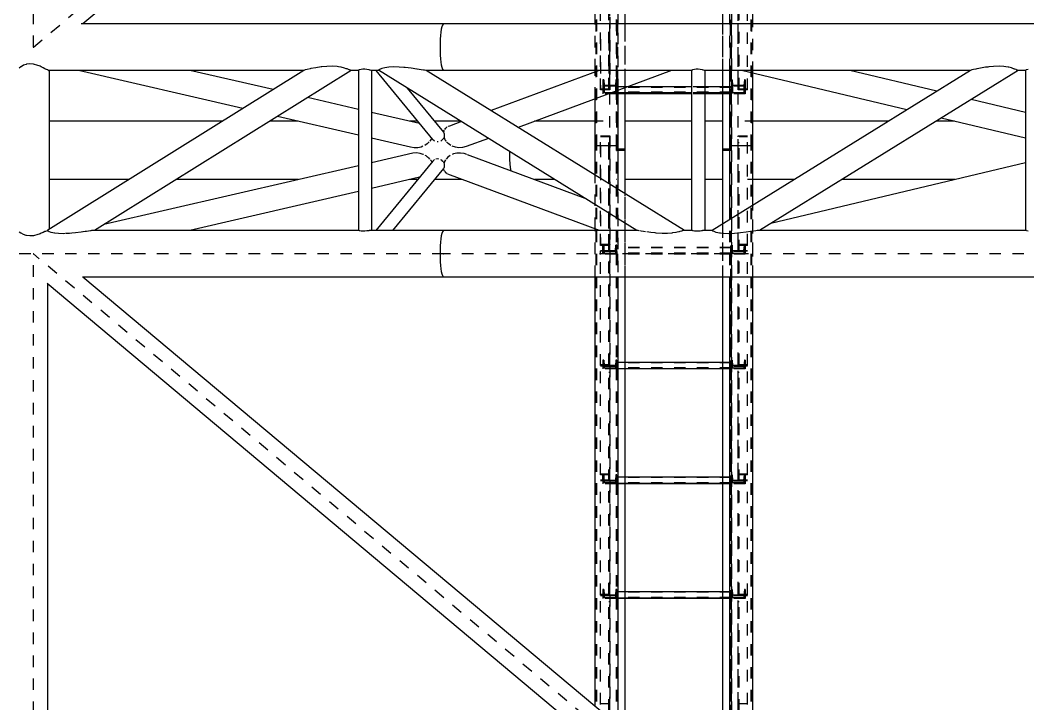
# Model space of a CAD drawing. Header units: millimetres. Extents: x 149919 to 150445, y 136651 to 136866.
# Drawn here: x 150242.66 to 150251.45, y 136770.15 to 136776.11 of the extents above; entities that cross this region are included whole.
import ezdxf

# ---------------------------------------------------------------- set-up
doc = ezdxf.new("R2010")
doc.units = ezdxf.units.MM
doc.header["$LTSCALE"] = 0.25
for name, pattern in [('CENTER', [50.8, 31.75, -6.35, 6.35, -6.35]), ('XKITLINE00', [0]), ('XKITLINE02', [4, 2, -2]), ('XKITLINE03', [6, 3, -1, 1, -1])]:
    doc.linetypes.add(name, pattern=pattern)

# ---------------------------------------------------------------- blocks, each defined once
blk = doc.blocks.new('çatıı')
at = {"color": 1, "linetype": 'XKITLINE03'}
for p, q in [((10599, 12460.22), (10599, 14136.58)), ((10711, 12460.22), (10710.99, 14136.58)), ((10605, 12460.27), (10605, 14100.27)), ((10705, 14100.27), (10705, 12460.27)), ((10599.01, 12616.42), (10599.01, 12513.08)), ((10710.99, 12513.08), (10710.99, 12616.42)), ((10605.02, 12516.23), (10605.02, 12509.62)), ((10705, 12509.62), (10705, 12516.23)), ((10705, 12510.33), (10605.02, 12510.33)), ((10599, 10814.34), (10599, 12467.81)), ((10599.01, 12472.83), (10599.01, 12378.2)), ((10710.99, 12378.2), (10710.99, 12472.83)), ((10711, 10814.34), (10710.99, 12467.81)), ((10605, 10820.27), (10605, 12460.27)), ((10705, 12460.27), (10705, 10820.27)), ((10599.01, 12372.39), (10599.01, 12272.87)), ((10605.02, 12372.13), (10605.02, 12369.86)), ((10705, 12369.86), (10705, 12372.13)), ((10710.99, 12272.87), (10710.99, 12372.39)), ((10705, 12370.1), (10605.02, 12370.1)), ((10599.01, 12272.87), (10599.01, 12178.24)), ((10605.02, 12272.15), (10605.02, 12269.88)), ((10705, 12270.12), (10605.02, 12270.12)), ((10705, 12269.88), (10705, 12272.15)), ((10710.99, 12178.24), (10710.99, 12272.87)), ((10599.01, 12172.43), (10599.01, 12072.91)), ((10605.02, 12172.17), (10605.02, 12169.9)), ((10705, 12170.14), (10605.02, 12170.14)), ((10705, 12169.9), (10705, 12172.17)), ((10710.99, 12072.91), (10710.99, 12172.43)), ((10599.01, 12072.91), (10599.01, 11978.28)), ((10605.02, 12072.19), (10605.02, 12069.92)), ((10705, 12069.92), (10705, 12072.19)), ((10710.99, 11978.28), (10710.99, 12072.91)), ((10705, 12070.16), (10605.02, 12070.16))]:
    blk.add_line(p, q, dxfattribs=at)
at = {"color": 116, "linetype": 'XKITLINE02', "true_color": 0x136734}
for p, q in [((10587.15, 12464.01), (10587.15, 14108.01)), ((10587.68, 12464.27), (10587.68, 14108.55)), ((10604.92, 12464.27), (10604.92, 14108.55)), ((10605.45, 12464.01), (10605.45, 14108.01)), ((10704.55, 12464.01), (10704.54, 14108.01)), ((10705.08, 12464.27), (10705.07, 14108.55)), ((10722.31, 12464.27), (10722.31, 14108.55)), ((10722.85, 12464.01), (10722.84, 14108.01)), ((10605, 12460.27), (10605, 14101.46)), ((10605.85, 12460.36), (10605.85, 14101.37)), ((10612.5, 12461.41), (10612.5, 14101.41)), ((10704.15, 12460.36), (10704.15, 14101.37)), ((10705, 12460.27), (10705, 14101.46)), ((10606.3, 12512.75), (10606.3, 14066.32)), ((10723.69, 12527.64), (10723.69, 14052.58)), ((10697.5, 12461.41), (10697.5, 14036.38)), ((10591.01, 12513.08), (10591.01, 12616.97)), ((10598.21, 12513.62), (10598.21, 12621.89)), ((10599.01, 12557.22), (10599.01, 12621.89)), ((10710.99, 12513.08), (10710.99, 12621.89)), ((10711.79, 12513.62), (10711.79, 12621.89)), ((10718.99, 12513.08), (10718.99, 12616.97)), ((10586.3, 12529.97), (10586.3, 12570.57)), ((10606.3, 12512.75), (10606.3, 12570.57)), ((10612.5, 12515.05), (10612.5, 12570.57)), ((10697.5, 12529.97), (10697.5, 12570.57)), ((10703.69, 12529.97), (10703.69, 12570.57)), ((10723.69, 12527.64), (10723.69, 12570.57)), ((10591.01, 12557.22), (10591.01, 12513.62)), ((10598.21, 12557.22), (10598.21, 12518.55)), ((10599.01, 12513.08), (10599.01, 12557.22)), ((10586.3, 12505.34), (10586.3, 12528.66)), ((10593.7, 12521.73), (10593.02, 12521.73)), ((10593.02, 12521.73), (10593.02, 12516.23)), ((10593.02, 12521.73), (10593.02, 12515.11)), ((10593.7, 12521.73), (10594.08, 12516.93)), ((10593.7, 12521.73), (10593.7, 12515.11)), ((10604.34, 12521.73), (10603.95, 12516.93)), ((10605.02, 12521.73), (10604.34, 12521.73)), ((10604.34, 12521.73), (10604.34, 12515.11)), ((10605.02, 12521.73), (10605.02, 12516.23)), ((10605.02, 12521.73), (10605.02, 12515.11)), ((10705, 12521.73), (10705, 12515.11)), ((10705, 12521.73), (10705, 12516.23)), ((10705.68, 12521.73), (10705, 12521.73)), ((10705.68, 12521.73), (10705.68, 12515.11)), ((10705.68, 12521.73), (10706.06, 12516.93)), ((10716.32, 12521.73), (10715.93, 12516.93)), ((10716.32, 12521.73), (10716.32, 12515.11)), ((10717, 12521.73), (10716.32, 12521.73)), ((10717, 12521.73), (10717, 12515.11)), ((10717, 12521.73), (10717, 12516.23)), ((10598.21, 12513.62), (10591.01, 12513.62)), ((10599.01, 12513.08), (10591.01, 12513.08)), ((10605.02, 12516.23), (10593.02, 12516.23)), ((10593.02, 12516.23), (10593.02, 12509.62)), ((10593.7, 12515.11), (10593.02, 12515.11)), ((10593.02, 12515.11), (10593.02, 12509.62)), ((10593.7, 12515.11), (10594.08, 12510.32)), ((10603.95, 12516.93), (10594.08, 12516.93)), ((10594.08, 12516.93), (10594.08, 12510.32)), ((10599.01, 12518.55), (10598.21, 12518.55)), ((10603.95, 12516.93), (10603.95, 12510.32)), ((10604.34, 12515.11), (10603.95, 12510.32)), ((10605.02, 12515.11), (10604.34, 12515.11)), ((10605.02, 12509.62), (10605.02, 12516.23)), ((10605.02, 12509.62), (10605.02, 12515.82)), ((10614.58, 12515.82), (10605.02, 12515.82)), ((10705, 12515.78), (10605.02, 12515.78)), ((10705, 12515.15), (10605.02, 12515.15)), ((10605.02, 12515.11), (10605.02, 12509.62)), ((10705, 12515.11), (10605.02, 12515.11)), ((10681.74, 12515.82), (10670.34, 12515.82)), ((10705, 12515.82), (10697.5, 12515.82)), ((10705, 12516.23), (10705, 12509.62)), ((10717, 12516.23), (10705, 12516.23)), ((10705, 12509.62), (10705, 12515.82)), ((10705, 12515.11), (10705, 12509.62)), ((10705.68, 12515.11), (10705, 12515.11)), ((10705.68, 12515.11), (10706.06, 12510.32)), ((10706.06, 12516.93), (10706.06, 12510.32)), ((10715.93, 12516.93), (10706.06, 12516.93)), ((10711.79, 12518.55), (10710.99, 12518.55)), ((10718.99, 12513.08), (10710.99, 12513.08)), ((10718.99, 12513.62), (10711.79, 12513.62)), ((10715.93, 12516.93), (10715.93, 12510.32)), ((10716.32, 12515.11), (10715.93, 12510.32)), ((10717, 12515.11), (10716.32, 12515.11)), ((10717, 12516.23), (10717, 12509.62)), ((10717, 12515.11), (10717, 12509.62)), ((10605.02, 12509.62), (10593.02, 12509.62)), ((10603.95, 12510.32), (10594.08, 12510.32)), ((10705, 12510.97), (10605.02, 12510.97)), ((10705, 12510.39), (10605.02, 12510.39)), ((10612.5, 12510.33), (10605.02, 12510.33)), ((10612.5, 12509.62), (10605.02, 12509.62)), ((10681.74, 12510.33), (10670.34, 12510.33)), ((10681.74, 12509.62), (10670.34, 12509.62)), ((10705, 12510.33), (10697.5, 12510.33)), ((10705, 12509.62), (10697.5, 12509.62)), ((10717, 12509.62), (10705, 12509.62)), ((10715.93, 12510.32), (10706.06, 12510.32)), ((10591.01, 12377.6), (10591.01, 12472.83)), ((10599.01, 12472.83), (10591.01, 12472.83)), ((10598.21, 12472.24), (10591.01, 12472.24)), ((10598.21, 12377.22), (10598.21, 12472.24)), ((10599.01, 12464.3), (10599.01, 12472.83)), ((10710.99, 12372.26), (10710.99, 12472.83)), ((10718.99, 12472.83), (10710.99, 12472.83)), ((10711.79, 12372.26), (10711.79, 12472.24)), ((10718.99, 12472.24), (10711.79, 12472.24)), ((10718.99, 12377.6), (10718.99, 12472.83)), ((10586.3, 12464.01), (10586.3, 12464.3)), ((10587.15, 12464.01), (10586.3, 12464.01)), ((10587.15, 12464.01), (10586.3, 12464.01)), ((10587.68, 12464.27), (10587.15, 12464.01)), ((10587.68, 12464.27), (10587.15, 12464.01)), ((10587.15, 10820.27), (10587.15, 12464.01)), ((10587.68, 10820.27), (10587.68, 12464.27)), ((10604.92, 12464.27), (10587.68, 12464.27)), ((10604.92, 12464.27), (10587.68, 12464.27)), ((10591.01, 12464.3), (10591.01, 12377.6)), ((10599.01, 12466.9), (10598.21, 12466.9)), ((10598.21, 12372.26), (10598.21, 12464.3)), ((10599.01, 12372.26), (10599.01, 12464.3)), ((10604.92, 10820.27), (10604.92, 12464.27)), ((10605.45, 12464.01), (10604.92, 12464.27)), ((10605.45, 12464.01), (10604.92, 12464.27)), ((10606.3, 12461.46), (10605, 12461.46)), ((10605, 12461.46), (10605, 12460.27)), ((10605, 10820.27), (10605, 12460.68)), ((10606.3, 12460.68), (10605, 12460.68)), ((10612.5, 12460.27), (10605, 12460.27)), ((10612.5, 12460.27), (10605, 12460.27)), ((10605.45, 10820.27), (10605.45, 12464.01)), ((10606.3, 12464.01), (10605.45, 12464.01)), ((10606.3, 12464.01), (10605.45, 12464.01)), ((10606.3, 12461.38), (10605.85, 12461.37)), ((10605.85, 12461.37), (10605.85, 12460.36)), ((10612.5, 12460.66), (10605.85, 12460.65)), ((10605.85, 10820.3), (10605.85, 12460.65)), ((10612.5, 12460.32), (10605.85, 12460.36)), ((10612.5, 12460.29), (10605.85, 12460.3)), ((10606.3, 12464.01), (10606.3, 12464.3)), ((10612.5, 12461.41), (10612.5, 12461.46)), ((10612.5, 12460.27), (10612.5, 12460.68)), ((10612.5, 10820.66), (10612.5, 12460.66)), ((10612.5, 12460.32), (10612.5, 12460.27)), ((10697.5, 12461.41), (10697.5, 12461.46)), ((10697.5, 12460.68), (10697.5, 12460.66)), ((10697.5, 12460.27), (10697.5, 12460.68)), ((10704.15, 12460.65), (10697.5, 12460.66)), ((10697.5, 10884.14), (10697.5, 12460.66)), ((10704.15, 12460.36), (10697.5, 12460.32)), ((10704.15, 12460.3), (10697.5, 12460.29)), ((10697.5, 12460.29), (10697.5, 12460.27)), ((10705, 12460.27), (10697.5, 12460.27)), ((10705, 12460.27), (10697.5, 12460.27)), ((10704.54, 12464.01), (10703.69, 12464.01)), ((10705, 12461.46), (10703.69, 12461.46)), ((10704.15, 12461.37), (10703.69, 12461.38)), ((10705, 12460.68), (10703.69, 12460.68)), ((10703.7, 12464.01), (10703.7, 12464.3)), ((10704.55, 12464.01), (10703.7, 12464.01)), ((10704.15, 10820.3), (10704.15, 12460.65)), ((10705.07, 12464.27), (10704.54, 12464.01)), ((10704.55, 10820.27), (10704.54, 12464.01)), ((10705.08, 12464.27), (10704.55, 12464.01)), ((10705, 10820.27), (10705, 12460.68)), ((10705.08, 10820.27), (10705.07, 12464.27)), ((10722.31, 12464.27), (10705.07, 12464.27)), ((10722.31, 12464.27), (10705.08, 12464.27)), ((10711.79, 12466.9), (10710.99, 12466.9)), ((10722.31, 10820.27), (10722.31, 12464.27)), ((10722.84, 12464.01), (10722.31, 12464.27)), ((10722.85, 12464.01), (10722.31, 12464.27)), ((10722.85, 10820.27), (10722.84, 12464.01)), ((10723.69, 12464.01), (10722.84, 12464.01)), ((10723.7, 12464.01), (10722.85, 12464.01)), ((10723.69, 10867.93), (10723.69, 12464.01)), ((10723.7, 12464.01), (10723.7, 12464.3)), ((10586.3, 12391.89), (10586.3, 12438.7)), ((10606.3, 10854.23), (10606.3, 12426.32)), ((10612.5, 12349.97), (10612.5, 12422.48)), ((10723.69, 12349.97), (10723.69, 12412.58)), ((10703.69, 10880.3), (10703.69, 12400.21)), ((10586.3, 12349.97), (10586.3, 12390.57)), ((10697.5, 12349.97), (10697.5, 12396.38)), ((10599.01, 12378.2), (10591.01, 12378.2)), ((10598.21, 12377.6), (10591.01, 12377.6)), ((10598.21, 12372.95), (10591.01, 12372.95)), ((10591.01, 12369.5), (10591.01, 12372.95)), ((10599.01, 12372.39), (10591.01, 12372.39)), ((10593.7, 12377.63), (10593.02, 12377.63)), ((10593.02, 12372.13), (10593.02, 12377.63)), ((10593.02, 12377.63), (10593.02, 12375.36)), ((10593.7, 12375.36), (10593.02, 12375.36)), ((10593.02, 12369.86), (10593.02, 12375.36)), ((10605.02, 12372.13), (10593.02, 12372.13)), ((10593.02, 12372.13), (10593.02, 12369.86)), ((10594.08, 12372.83), (10593.7, 12377.63)), ((10593.7, 12377.63), (10593.7, 12375.36)), ((10593.7, 12375.36), (10594.08, 12370.56)), ((10603.95, 12372.83), (10594.08, 12372.83)), ((10594.08, 12372.83), (10594.08, 12370.56)), ((10599.01, 12378.08), (10598.21, 12378.08)), ((10598.21, 12273.44), (10598.21, 12378.08)), ((10599.01, 12372.26), (10598.21, 12372.26)), ((10599.01, 12272.87), (10599.01, 12378.08)), ((10603.95, 12372.83), (10604.34, 12377.63)), ((10604.34, 12375.36), (10603.95, 12370.56)), ((10603.95, 12372.83), (10603.95, 12370.56)), ((10605.02, 12377.63), (10604.34, 12377.63)), ((10604.34, 12377.63), (10604.34, 12375.36)), ((10605.02, 12375.36), (10604.34, 12375.36)), ((10605.02, 12372.13), (10605.02, 12377.63)), ((10605.02, 12377.63), (10605.02, 12375.36)), ((10605.02, 12369.86), (10605.02, 12375.6)), ((10705, 12375.6), (10605.02, 12375.6)), ((10705, 12375.59), (10605.02, 12375.59)), ((10705, 12375.37), (10605.02, 12375.37)), ((10605.02, 12369.86), (10605.02, 12375.36)), ((10705, 12375.36), (10605.02, 12375.36)), ((10605.02, 12372.13), (10605.02, 12369.86)), ((10704.15, 12377.22), (10704.15, 10820.3)), ((10705, 12375.36), (10705, 12377.63)), ((10705.68, 12377.63), (10705, 12377.63)), ((10705, 12377.22), (10705, 10820.27)), ((10705, 12377.22), (10705, 12372.13)), ((10705, 12369.86), (10705, 12375.6)), ((10705, 12369.86), (10705, 12375.36)), ((10705.68, 12375.36), (10705, 12375.36)), ((10705, 12372.13), (10705, 12369.86)), ((10717, 12372.13), (10705, 12372.13)), ((10705.68, 12377.63), (10705.68, 12375.36)), ((10706.06, 12372.83), (10705.68, 12377.63)), ((10705.68, 12375.36), (10706.06, 12370.56)), ((10706.06, 12372.83), (10706.06, 12370.56)), ((10715.93, 12372.83), (10706.06, 12372.83)), ((10718.99, 12378.2), (10710.99, 12378.2)), ((10710.99, 12272.87), (10710.99, 12378.08)), ((10711.79, 12378.08), (10710.99, 12378.08)), ((10718.99, 12372.39), (10710.99, 12372.39)), ((10711.79, 12372.26), (10710.99, 12372.26)), ((10711.79, 12273.44), (10711.79, 12378.08)), ((10718.99, 12377.6), (10711.79, 12377.6)), ((10718.99, 12372.95), (10711.79, 12372.95)), ((10715.93, 12372.83), (10716.32, 12377.63)), ((10716.32, 12375.36), (10715.93, 12370.56)), ((10715.93, 12372.83), (10715.93, 12370.56)), ((10716.32, 12377.63), (10716.32, 12375.36)), ((10717, 12377.63), (10716.32, 12377.63)), ((10717, 12375.36), (10716.32, 12375.36)), ((10717, 12375.36), (10717, 12377.63)), ((10717, 12377.22), (10717, 12372.13)), ((10717, 12369.86), (10717, 12375.36)), ((10717, 12372.13), (10717, 12369.86)), ((10718.99, 12272.87), (10718.99, 12372.95)), ((10591.01, 12272.87), (10591.01, 12369.59)), ((10605.02, 12369.86), (10593.02, 12369.86)), ((10603.95, 12370.56), (10594.08, 12370.56)), ((10599.01, 12272.87), (10599.01, 12369.6)), ((10705, 12370.78), (10605.02, 12370.78)), ((10705, 12370.58), (10605.02, 12370.58)), ((10705, 12370.1), (10605.02, 12370.1)), ((10705, 12369.86), (10605.02, 12369.86)), ((10717, 12369.86), (10705, 12369.86)), ((10715.93, 12370.56), (10706.06, 12370.56)), ((10593.7, 12277.65), (10593.02, 12277.65)), ((10593.02, 12277.65), (10593.02, 12272.15)), ((10593.02, 12277.65), (10593.02, 12275.38)), ((10593.7, 12275.38), (10593.02, 12275.38)), ((10593.02, 12275.38), (10593.02, 12269.88)), ((10593.7, 12277.65), (10594.08, 12272.85)), ((10593.7, 12277.65), (10593.7, 12275.38)), ((10593.7, 12275.38), (10594.08, 12270.58)), ((10599.01, 12278.56), (10598.21, 12278.56)), ((10604.34, 12277.65), (10603.95, 12272.85)), ((10604.34, 12275.38), (10603.95, 12270.58)), ((10605.02, 12277.65), (10604.34, 12277.65)), ((10604.34, 12277.65), (10604.34, 12275.38)), ((10605.02, 12275.38), (10604.34, 12275.38)), ((10605.02, 12277.65), (10605.02, 12272.15)), ((10605.02, 12277.65), (10605.02, 12275.38)), ((10605.02, 12269.88), (10605.02, 12275.62)), ((10612.5, 12275.62), (10605.02, 12275.62)), ((10705, 12275.61), (10605.02, 12275.61)), ((10705, 12275.39), (10605.02, 12275.39)), ((10605.02, 12275.38), (10605.02, 12269.88)), ((10705, 12275.38), (10605.02, 12275.38)), ((10705, 12275.62), (10697.5, 12275.62)), ((10705, 12277.65), (10705, 12275.38)), ((10705, 12277.65), (10705, 12272.15)), ((10705.68, 12277.65), (10705, 12277.65)), ((10705, 12269.88), (10705, 12275.62)), ((10705, 12275.38), (10705, 12269.88)), ((10705.68, 12275.38), (10705, 12275.38)), ((10705.68, 12277.65), (10705.68, 12275.38)), ((10705.68, 12277.65), (10706.06, 12272.85)), ((10705.68, 12275.38), (10706.06, 12270.58)), ((10711.79, 12278.56), (10710.99, 12278.56)), ((10716.32, 12277.65), (10715.93, 12272.85)), ((10716.32, 12275.38), (10715.93, 12270.58)), ((10716.32, 12277.65), (10716.32, 12275.38)), ((10717, 12277.65), (10716.32, 12277.65)), ((10717, 12275.38), (10716.32, 12275.38)), ((10717, 12277.65), (10717, 12275.38)), ((10717, 12277.65), (10717, 12272.15)), ((10717, 12275.38), (10717, 12269.88)), ((10598.21, 12273.44), (10591.01, 12273.44)), ((10591.01, 12177.65), (10591.01, 12272.87)), ((10599.01, 12272.87), (10591.01, 12272.87)), ((10599.01, 12272.87), (10591.01, 12272.87)), ((10598.21, 12272.28), (10591.01, 12272.28)), ((10605.02, 12272.15), (10593.02, 12272.15)), ((10593.02, 12272.15), (10593.02, 12269.88)), ((10605.02, 12269.88), (10593.02, 12269.88)), ((10603.95, 12272.85), (10594.08, 12272.85)), ((10594.08, 12272.85), (10594.08, 12270.58)), ((10603.95, 12270.58), (10594.08, 12270.58)), ((10598.21, 12172.3), (10598.21, 12272.28)), ((10599.01, 12266.94), (10598.21, 12266.94)), ((10599.01, 12172.3), (10599.01, 12272.87)), ((10603.95, 12272.85), (10603.95, 12270.58)), ((10605.02, 12272.15), (10605.02, 12269.88)), ((10705, 12270.8), (10605.02, 12270.8)), ((10705, 12270.6), (10605.02, 12270.6)), ((10612.5, 12270.12), (10605.02, 12270.12)), ((10612.5, 12269.88), (10605.02, 12269.88)), ((10705, 12270.12), (10697.5, 12270.12)), ((10705, 12269.88), (10697.5, 12269.88)), ((10705, 12272.15), (10705, 12269.88)), ((10717, 12272.15), (10705, 12272.15)), ((10717, 12269.88), (10705, 12269.88)), ((10706.06, 12272.85), (10706.06, 12270.58)), ((10715.93, 12272.85), (10706.06, 12272.85)), ((10715.93, 12270.58), (10706.06, 12270.58)), ((10710.99, 12172.3), (10710.99, 12272.87)), ((10718.99, 12272.87), (10710.99, 12272.87)), ((10718.99, 12272.87), (10710.99, 12272.87)), ((10711.79, 12266.94), (10710.99, 12266.94)), ((10718.99, 12273.44), (10711.79, 12273.44)), ((10711.79, 12172.3), (10711.79, 12272.28)), ((10718.99, 12272.28), (10711.79, 12272.28)), ((10715.93, 12272.85), (10715.93, 12270.58)), ((10717, 12272.15), (10717, 12269.88)), ((10718.99, 12177.65), (10718.99, 12272.87)), ((10599.01, 12178.24), (10591.01, 12178.24)), ((10598.21, 12177.65), (10591.01, 12177.65)), ((10593.7, 12177.67), (10593.02, 12177.67)), ((10593.02, 12172.17), (10593.02, 12177.67)), ((10593.02, 12177.67), (10593.02, 12175.4)), ((10594.08, 12172.87), (10593.7, 12177.67)), ((10593.7, 12177.67), (10593.7, 12175.4)), ((10599.01, 12178.12), (10598.21, 12178.12)), ((10598.21, 12073.48), (10598.21, 12178.12)), ((10599.01, 12072.91), (10599.01, 12178.12)), ((10604.34, 12177.67), (10603.95, 12172.87)), ((10605.02, 12177.67), (10604.34, 12177.67)), ((10604.34, 12177.67), (10604.34, 12175.4)), ((10605.02, 12177.67), (10605.02, 12172.17)), ((10605.02, 12177.67), (10605.02, 12175.4)), ((10705, 12177.67), (10705, 12175.4)), ((10705, 12177.67), (10705, 12172.17)), ((10705.68, 12177.67), (10705, 12177.67)), ((10705.68, 12177.67), (10705.68, 12175.4)), ((10705.68, 12177.67), (10706.06, 12172.87)), ((10718.99, 12178.24), (10710.99, 12178.24)), ((10710.99, 12072.91), (10710.99, 12178.12)), ((10711.79, 12178.12), (10710.99, 12178.12)), ((10711.79, 12073.48), (10711.79, 12178.12)), ((10718.99, 12177.65), (10711.79, 12177.65)), ((10715.93, 12172.87), (10716.32, 12177.67)), ((10716.32, 12177.67), (10716.32, 12175.4)), ((10717, 12177.67), (10716.32, 12177.67)), ((10717, 12175.4), (10717, 12177.67)), ((10717, 12177.65), (10717, 12172.17)), ((10598.21, 12173), (10591.01, 12173)), ((10591.01, 12072.91), (10591.01, 12173)), ((10599.01, 12172.43), (10591.01, 12172.43)), ((10593.7, 12175.4), (10593.02, 12175.4)), ((10593.02, 12175.4), (10593.02, 12169.9)), ((10605.02, 12172.17), (10593.02, 12172.17)), ((10593.02, 12172.17), (10593.02, 12169.9)), ((10605.02, 12169.9), (10593.02, 12169.9)), ((10593.7, 12175.4), (10594.08, 12170.6)), ((10603.95, 12172.87), (10594.08, 12172.87)), ((10594.08, 12172.87), (10594.08, 12170.6)), ((10603.95, 12170.6), (10594.08, 12170.6)), ((10599.01, 12172.3), (10598.21, 12172.3)), ((10604.34, 12175.4), (10603.95, 12170.6)), ((10603.95, 12172.87), (10603.95, 12170.6)), ((10605.02, 12175.4), (10604.34, 12175.4)), ((10605.02, 12169.9), (10605.02, 12175.64)), ((10612.5, 12175.64), (10605.02, 12175.64)), ((10705, 12175.63), (10605.02, 12175.63)), ((10705, 12175.41), (10605.02, 12175.41)), ((10605.02, 12175.4), (10605.02, 12169.9)), ((10705, 12175.4), (10605.02, 12175.4)), ((10605.02, 12172.17), (10605.02, 12169.9)), ((10705, 12170.82), (10605.02, 12170.82)), ((10705, 12170.62), (10605.02, 12170.62)), ((10612.5, 12170.14), (10605.02, 12170.14)), ((10612.5, 12169.9), (10605.02, 12169.9)), ((10705, 12175.64), (10697.5, 12175.64)), ((10705, 12170.14), (10697.5, 12170.14)), ((10705, 12169.9), (10697.5, 12169.9)), ((10705, 12169.9), (10705, 12175.64)), ((10705, 12175.4), (10705, 12169.9)), ((10705.68, 12175.4), (10705, 12175.4)), ((10705, 12172.17), (10705, 12169.9)), ((10717, 12172.17), (10705, 12172.17)), ((10717, 12169.9), (10705, 12169.9)), ((10705.68, 12175.4), (10706.06, 12170.6)), ((10706.06, 12172.87), (10706.06, 12170.6)), ((10715.93, 12172.87), (10706.06, 12172.87)), ((10715.93, 12170.6), (10706.06, 12170.6)), ((10718.99, 12172.43), (10710.99, 12172.43)), ((10711.79, 12172.3), (10710.99, 12172.3)), ((10718.99, 12173), (10711.79, 12173)), ((10716.32, 12175.4), (10715.93, 12170.6)), ((10715.93, 12172.87), (10715.93, 12170.6)), ((10717, 12175.4), (10716.32, 12175.4)), ((10717, 12175.4), (10717, 12169.9)), ((10717, 12172.17), (10717, 12169.9)), ((10718.99, 12072.91), (10718.99, 12173)), ((10598.21, 12073.48), (10591.01, 12073.48)), ((10591.01, 11977.69), (10591.01, 12072.91)), ((10599.01, 12072.91), (10591.01, 12072.91)), ((10599.01, 12072.91), (10591.01, 12072.91)), ((10598.21, 12072.32), (10591.01, 12072.32)), ((10593.7, 12077.69), (10593.02, 12077.69)), ((10593.02, 12077.69), (10593.02, 12072.19)), ((10593.02, 12077.69), (10593.02, 12075.42)), ((10593.7, 12075.42), (10593.02, 12075.42)), ((10593.02, 12075.42), (10593.02, 12069.92)), ((10605.02, 12072.19), (10593.02, 12072.19)), ((10593.02, 12072.19), (10593.02, 12069.92)), ((10593.7, 12077.69), (10594.08, 12072.89)), ((10593.7, 12077.69), (10593.7, 12075.42)), ((10593.7, 12075.42), (10594.08, 12070.62)), ((10603.95, 12072.89), (10594.08, 12072.89)), ((10594.08, 12072.89), (10594.08, 12070.62)), ((10599.01, 12078.6), (10598.21, 12078.6)), ((10598.21, 11972.34), (10598.21, 12072.32)), ((10599.01, 11972.34), (10599.01, 12072.91)), ((10604.34, 12077.69), (10603.95, 12072.89)), ((10604.34, 12075.42), (10603.95, 12070.62)), ((10603.95, 12072.89), (10603.95, 12070.62)), ((10605.02, 12077.69), (10604.34, 12077.69)), ((10604.34, 12077.69), (10604.34, 12075.42)), ((10605.02, 12075.42), (10604.34, 12075.42)), ((10605.02, 12077.69), (10605.02, 12072.19)), ((10605.02, 12077.69), (10605.02, 12075.42)), ((10605.02, 12069.92), (10605.02, 12075.66)), ((10612.5, 12075.66), (10605.02, 12075.66)), ((10705, 12075.65), (10605.02, 12075.65)), ((10705, 12075.43), (10605.02, 12075.43)), ((10605.02, 12075.42), (10605.02, 12069.92)), ((10705, 12075.42), (10605.02, 12075.42)), ((10605.02, 12072.19), (10605.02, 12069.92)), ((10705, 12075.66), (10697.5, 12075.66)), ((10705, 12077.69), (10705, 12075.42)), ((10705, 12077.69), (10705, 12072.19)), ((10705.68, 12077.69), (10705, 12077.69)), ((10705, 12069.92), (10705, 12075.66)), ((10705, 12075.42), (10705, 12069.92)), ((10705.68, 12075.42), (10705, 12075.42)), ((10705, 12072.19), (10705, 12069.92)), ((10717, 12072.19), (10705, 12072.19)), ((10705.68, 12077.69), (10705.68, 12075.42)), ((10705.68, 12077.69), (10706.06, 12072.89)), ((10705.68, 12075.42), (10706.06, 12070.62)), ((10706.06, 12072.89), (10706.06, 12070.62)), ((10715.93, 12072.89), (10706.06, 12072.89)), ((10711.79, 12078.6), (10710.99, 12078.6)), ((10710.99, 11972.34), (10710.99, 12072.91)), ((10718.99, 12072.91), (10710.99, 12072.91)), ((10718.99, 12072.91), (10710.99, 12072.91)), ((10718.99, 12073.48), (10711.79, 12073.48)), ((10711.79, 11972.34), (10711.79, 12072.32)), ((10718.99, 12072.32), (10711.79, 12072.32)), ((10716.32, 12077.69), (10715.93, 12072.89)), ((10716.32, 12075.42), (10715.93, 12070.62)), ((10715.93, 12072.89), (10715.93, 12070.62)), ((10716.32, 12077.69), (10716.32, 12075.42)), ((10717, 12077.69), (10716.32, 12077.69)), ((10717, 12075.42), (10716.32, 12075.42)), ((10717, 12077.69), (10717, 12075.42)), ((10717, 12077.69), (10717, 12072.19)), ((10717, 12075.42), (10717, 12069.92)), ((10717, 12072.19), (10717, 12069.92)), ((10718.99, 11977.69), (10718.99, 12072.91)), ((10605.02, 12069.92), (10593.02, 12069.92)), ((10603.95, 12070.62), (10594.08, 12070.62)), ((10599.01, 12066.98), (10598.21, 12066.98)), ((10705, 12070.84), (10605.02, 12070.84)), ((10705, 12070.64), (10605.02, 12070.64)), ((10612.5, 12070.16), (10605.02, 12070.16)), ((10612.5, 12069.92), (10605.02, 12069.92)), ((10705, 12070.16), (10697.5, 12070.16)), ((10705, 12069.92), (10697.5, 12069.92)), ((10717, 12069.92), (10705, 12069.92)), ((10715.93, 12070.62), (10706.06, 12070.62)), ((10711.79, 12066.98), (10710.99, 12066.98)), ((10599.01, 11978.28), (10591.01, 11978.28)), ((10718.99, 11978.28), (10710.99, 11978.28))]:
    blk.add_line(p, q, dxfattribs=at)
at = {"color": 8, "linetype": 'CENTER'}
for p, q in [((10096.38, 12550.27), (11840, 14010.27)), ((10096.38, 12550.27), (10096.38, 14010.27)), ((10454.1, 12370.27), (9008.65, 12370.27)), ((10096.38, 10910.27), (10096.38, 12370.27)), ((10929.55, 11672.63), (10096.38, 12370.27)), ((11840, 12370.27), (10454.1, 12370.27))]:
    blk.add_line(p, q, dxfattribs=at)
at = {"color": 8, "linetype": 'XKITLINE00'}
for p, q in [((10968.19, 13264.39), (10139.6, 12570.57)), ((10454.1, 12570.57), (10138.19, 12570.57)), ((10452.06, 12565.83), (10451.67, 12563.32)), ((10452.51, 12567.85), (10452.06, 12565.83)), ((10453.01, 12569.35), (10452.51, 12567.85)), ((10453.02, 12569.35), (10452.52, 12567.85)), ((10453.55, 12570.27), (10453.01, 12569.35)), ((10453.55, 12570.27), (10453.02, 12569.35)), ((10454.1, 12570.57), (10453.55, 12570.27)), ((10454.1, 12570.57), (10453.55, 12570.27)), ((11688.48, 12570.57), (10454.1, 12570.57)), ((10451.12, 12557.22), (10450.98, 12553.8)), ((10451.35, 12560.42), (10451.12, 12557.22)), ((10451.67, 12563.32), (10451.35, 12560.42)), ((10450.98, 12553.8), (10450.93, 12550.27)), ((10450.93, 12550.27), (10450.98, 12546.75)), ((10450.98, 12546.75), (10451.12, 12543.33)), ((10451.12, 12543.33), (10451.35, 12540.12)), ((10451.35, 12540.12), (10451.67, 12537.23)), ((10085.53, 12533.02), (10084.08, 12532.03)), ((10085.71, 12533.2), (10085.53, 12533.02)), ((10087.87, 12534.45), (10085.71, 12533.2)), ((10090.15, 12535.15), (10087.87, 12534.45)), ((10090.46, 12535.29), (10090.15, 12535.15)), ((10093.35, 12535.74), (10090.46, 12535.29)), ((10096.38, 12535.48), (10093.35, 12535.74)), ((10097.4, 12535.15), (10096.38, 12535.48)), ((10099.42, 12534.7), (10097.4, 12535.15)), ((10102.3, 12533.56), (10099.42, 12534.7)), ((10103.22, 12533.02), (10102.3, 12533.56)), ((10104.89, 12532.34), (10103.22, 12533.02)), ((10106.48, 12531.41), (10104.89, 12532.34)), ((10107.05, 12531.2), (10106.48, 12531.41)), ((10108.62, 12530.37), (10107.05, 12531.2)), ((10108.68, 12530.36), (10108.62, 12530.37)), ((10109.69, 12529.99), (10108.68, 12530.36)), ((10332.27, 12530.01), (10108.94, 12390.95)), ((10109.69, 12529.99), (10109.74, 12529.94)), ((10332.22, 12529.97), (10109.7, 12529.97)), ((10109.82, 12529.97), (10109.74, 12529.94)), ((10110.03, 12529.97), (10110.03, 12391.63)), ((10279.02, 12496.85), (10135.62, 12529.97)), ((10373.5, 12529.97), (10149.63, 12390.57)), ((10305.35, 12513.24), (10232.91, 12529.97)), ((10332.85, 12530.28), (10332.27, 12530.01)), ((10333.29, 12530.37), (10332.89, 12530.3)), ((10335, 12530.89), (10333.29, 12530.37)), ((10337.66, 12531.41), (10335, 12530.89)), ((10338.21, 12531.55), (10337.66, 12531.41)), ((10342.53, 12532.38), (10338.21, 12531.55)), ((10347.21, 12532.98), (10342.53, 12532.38)), ((10347.77, 12533.02), (10347.21, 12532.98)), ((10352.23, 12533.47), (10347.77, 12533.02)), ((10356.96, 12533.58), (10352.23, 12533.47)), ((10361.13, 12533.29), (10356.96, 12533.58)), ((10362.46, 12533.02), (10361.13, 12533.29)), ((10364.74, 12532.74), (10362.46, 12533.02)), ((10367.72, 12532.03), (10364.74, 12532.74)), ((10369.14, 12531.41), (10367.72, 12532.03)), ((10369.98, 12531.23), (10369.14, 12531.41)), ((10371.72, 12530.59), (10369.98, 12531.23)), ((10371.94, 12530.37), (10371.72, 12530.59)), ((10372.93, 12530.17), (10371.94, 12530.37)), ((10373.25, 12529.94), (10372.93, 12530.17)), ((10379.77, 12529.97), (10373.2, 12529.97)), ((10373.5, 12529.97), (10373.25, 12529.94)), ((10373.51, 12529.97), (10373.5, 12529.97)), ((10380.05, 12530.28), (10379.77, 12530.08)), ((10379.77, 12530.08), (10379.77, 12390.55)), ((10380.49, 12530.38), (10380.05, 12530.28)), ((10380.86, 12530.57), (10380.49, 12530.38)), ((10382.12, 12530.88), (10380.86, 12530.57)), ((10383.71, 12531.02), (10382.12, 12530.88)), ((10385.47, 12531), (10383.71, 12531.02)), ((10387.23, 12530.82), (10385.47, 12531)), ((10388.82, 12530.48), (10387.23, 12530.82)), ((10389.11, 12530.38), (10388.82, 12530.48)), ((10389.74, 12530.29), (10389.11, 12530.38)), ((10390.08, 12530.24), (10389.78, 12530.28)), ((10390.89, 12530.02), (10390.08, 12530.24)), ((10391, 12529.94), (10390.89, 12530.02)), ((10391.11, 12529.97), (10390.95, 12529.97)), ((10391.12, 12529.98), (10391, 12529.94)), ((10397.52, 12529.97), (10391.12, 12529.97)), ((10391.17, 12529.97), (10391.17, 12390.57)), ((10394.84, 12529.97), (10444.52, 12469.76)), ((10397.71, 12530.19), (10397.34, 12530.09)), ((10622.59, 12390.55), (10397.34, 12530.09)), ((10398.71, 12530.97), (10397.69, 12530.43)), ((10397.69, 12530.43), (10397.71, 12530.19)), ((10399.15, 12531.07), (10398.71, 12530.97)), ((10400.32, 12531.7), (10399.15, 12531.07)), ((10402.87, 12532.32), (10400.32, 12531.7)), ((10404.67, 12532.53), (10402.87, 12532.32)), ((10406.19, 12532.82), (10404.67, 12532.53)), ((10410.32, 12533.06), (10406.19, 12532.82)), ((10415.19, 12532.92), (10410.32, 12533.06)), ((10419.33, 12532.53), (10415.19, 12532.92)), ((10420.52, 12532.45), (10419.33, 12532.53)), ((10425.69, 12531.89), (10420.52, 12532.45)), ((10430.64, 12531.12), (10425.69, 12531.89)), ((10430.9, 12531.07), (10430.64, 12531.12)), ((10434.53, 12530.58), (10430.9, 12531.07)), ((10436.57, 12530.19), (10434.53, 12530.58)), ((10437.4, 12530.13), (10436.57, 12530.19)), ((10438.87, 12529.95), (10437.4, 12530.13)), ((10454.1, 12529.97), (10438.67, 12529.97)), ((10438.92, 12529.93), (10438.87, 12529.97)), ((10664, 12390.57), (10438.97, 12529.97)), ((10451.67, 12537.23), (10452.06, 12534.72)), ((10452.06, 12534.72), (10452.51, 12532.69)), ((10452.51, 12532.69), (10453.01, 12531.2)), ((10452.52, 12532.69), (10453.02, 12531.2)), ((10453.01, 12531.2), (10453.55, 12530.28)), ((10453.02, 12531.2), (10453.55, 12530.28)), ((10454.1, 12529.97), (10453.55, 12530.28)), ((10454.1, 12529.97), (10453.55, 12530.28)), ((10670.34, 12529.97), (10454.1, 12529.97)), ((10589.84, 12529.97), (10495.46, 12494.98)), ((10652.75, 12529.97), (10519.01, 12480.39)), ((10670.62, 12530.26), (10670.34, 12530.05)), ((10670.34, 12530.05), (10670.34, 12390.57)), ((10670.73, 12530.28), (10670.62, 12530.26)), ((10671.15, 12530.37), (10670.75, 12530.28)), ((10671.43, 12530.52), (10671.15, 12530.37)), ((10672.69, 12530.84), (10671.43, 12530.52)), ((10674.28, 12531.01), (10672.69, 12530.84)), ((10676.04, 12531.01), (10674.28, 12531.01)), ((10677.81, 12530.84), (10676.04, 12531.01)), ((10679.39, 12530.53), (10677.81, 12530.84)), ((10679.83, 12530.37), (10679.39, 12530.53)), ((10680.47, 12530.28), (10679.83, 12530.37)), ((10680.66, 12530.26), (10680.49, 12530.28)), ((10681.47, 12530.05), (10680.66, 12530.26)), ((10681.6, 12529.94), (10681.47, 12530.05)), ((10913.47, 12529.97), (10681.56, 12529.97)), ((10681.72, 12529.98), (10681.6, 12529.94)), ((10681.74, 12529.96), (10681.74, 12390.57)), ((10913.48, 12529.98), (10688.15, 12390.6)), ((10857.88, 12495.59), (10713.91, 12529.97)), ((10954.93, 12529.96), (10729.61, 12390.57)), ((10884.14, 12511.83), (10808.18, 12529.97)), ((10914.1, 12530.28), (10913.48, 12529.98)), ((10914.65, 12530.37), (10914.13, 12530.28)), ((10916.18, 12530.84), (10914.65, 12530.37)), ((10917.99, 12531.19), (10916.18, 12530.84)), ((10919.13, 12531.42), (10918.04, 12531.2)), ((10919.37, 12531.48), (10919.13, 12531.42)), ((10923.74, 12532.32), (10919.37, 12531.48)), ((10926.49, 12532.68), (10923.74, 12532.32)), ((10928.48, 12532.95), (10926.59, 12532.7)), ((10929.58, 12533.03), (10928.48, 12532.95)), ((10933.55, 12533.45), (10929.58, 12533.03)), ((10938.36, 12533.6), (10933.55, 12533.45)), ((10942.61, 12533.34), (10938.36, 12533.6)), ((10944.26, 12533.03), (10942.61, 12533.34)), ((10946.24, 12532.8), (10944.26, 12533.03)), ((10946.69, 12532.7), (10946.24, 12532.8)), ((10949.27, 12532.11), (10946.75, 12532.68)), ((10950.9, 12531.42), (10949.27, 12532.11)), ((10951.5, 12531.29), (10950.9, 12531.42)), ((10951.75, 12531.2), (10951.5, 12531.29)), ((10953.26, 12530.65), (10951.78, 12531.19)), ((10953.55, 12530.37), (10953.26, 12530.65)), ((10953.99, 12530.28), (10953.55, 12530.37)), ((10954.42, 12530.2), (10954.01, 12530.28)), ((10954.78, 12529.94), (10954.42, 12530.2)), ((10961.33, 12529.97), (10954.73, 12529.97)), ((10954.93, 12529.96), (10954.78, 12529.94)), ((10954.94, 12529.98), (10954.93, 12529.96)), ((10961.61, 12530.25), (10961.33, 12530.05)), ((10961.33, 12530.05), (10961.33, 12390.57)), ((10962.14, 12530.37), (10961.61, 12530.25)), ((10962.42, 12530.52), (10962.14, 12530.37)), ((10963.68, 12530.83), (10962.42, 12530.52)), ((10422.24, 12514.66), (10454.02, 12476.15)), ((10379.77, 12496.05), (10335.47, 12506.29)), ((10961.33, 12493.4), (10914.08, 12504.68)), ((10261.07, 12485.67), (10110.03, 12485.67)), ((10327.4, 12485.67), (10302.37, 12485.67)), ((10379.77, 12473.58), (10309.14, 12489.89)), ((10432.97, 12483.76), (10391.17, 12493.42)), ((10431.39, 12485.67), (10424.7, 12485.67)), ((10469.03, 12485.67), (10446.16, 12485.67)), ((10469.53, 12485.37), (10459.13, 12481.51)), ((10593.3, 12485.67), (10533.28, 12485.67)), ((10605, 12485.67), (10604.73, 12485.67)), ((10670.34, 12485.67), (10612.5, 12485.67)), ((10697.5, 12485.67), (10681.74, 12485.67)), ((10705.28, 12485.67), (10705, 12485.67)), ((10841.85, 12485.67), (10716.71, 12485.67)), ((10899.4, 12485.67), (10883.34, 12485.67)), ((10961.33, 12470.88), (10887.82, 12488.44)), ((10454.25, 12476.88), (10454.02, 12476.16)), ((10454.39, 12477.58), (10454.25, 12476.88)), ((10454.64, 12477.97), (10454.39, 12477.58)), ((10455.46, 12479.25), (10454.96, 12478.48)), ((10456.01, 12479.69), (10455.46, 12479.25)), ((10457.01, 12480.56), (10456.01, 12479.69)), ((10457.09, 12480.6), (10457.01, 12480.56)), ((10459.13, 12481.51), (10458.04, 12481.02)), ((10425.34, 12463.05), (10391.17, 12470.94)), ((10441.62, 12467.76), (10439.81, 12466.17)), ((10443.24, 12469.97), (10442.14, 12468.45)), ((10443.7, 12470.75), (10443.24, 12469.97)), ((10445.74, 12468.61), (10444.52, 12469.76)), ((10446.08, 12468.45), (10445.74, 12468.61)), ((10449, 12467.7), (10448.42, 12467.76)), ((10449.35, 12467.76), (10449, 12467.7)), ((10452.32, 12468.86), (10451.54, 12468.45)), ((10453.44, 12469.97), (10452.32, 12468.86)), ((10453.59, 12470.11), (10453.44, 12469.97)), ((10454.34, 12471.38), (10453.59, 12470.11)), ((10454.02, 12476.15), (10454.31, 12475.42)), ((10454.31, 12475.42), (10454.48, 12475.02)), ((10454.43, 12471.64), (10454.34, 12471.38)), ((10454.35, 12471.4), (10454.38, 12471.26)), ((10454.38, 12471.26), (10455.02, 12470.11)), ((10454.58, 12473.3), (10454.43, 12471.64)), ((10454.48, 12475.02), (10454.61, 12473.48)), ((10454.61, 12473.48), (10454.58, 12473.3)), ((10455.02, 12470.11), (10455.45, 12469.08)), ((10455.45, 12469.08), (10455.93, 12468.47)), ((10456.46, 12467.79), (10457.04, 12467.06)), ((10493.09, 12470.77), (10473.71, 12463.59)), ((10428.42, 12462.58), (10425.34, 12463.05)), ((10431.54, 12462.65), (10428.42, 12462.58)), ((10434.55, 12463.26), (10431.54, 12462.65)), ((10436.05, 12463.88), (10434.55, 12463.26)), ((10439.61, 12465.95), (10437.59, 12464.59)), ((10439.81, 12466.17), (10439.61, 12465.95)), ((10457.97, 12466.31), (10457.04, 12467.06)), ((10459.09, 12465.31), (10457.97, 12466.31)), ((10460.33, 12464.62), (10459.09, 12465.31)), ((10464.4, 12463.05), (10461.55, 12463.94)), ((10467.48, 12462.69), (10464.4, 12463.05)), ((10470.63, 12462.87), (10467.48, 12462.69)), ((10473.71, 12463.59), (10470.63, 12462.87)), ((10511.44, 12459.41), (10511.48, 12456.3)), ((10427.34, 12457.91), (10391.17, 12449.55)), ((10444.6, 12450.88), (10394.84, 12390.57)), ((10430.44, 12458.09), (10427.34, 12457.91)), ((10433.49, 12457.74), (10430.44, 12458.09)), ((10436.34, 12456.86), (10433.49, 12457.74)), ((10436.66, 12456.69), (10436.34, 12456.86)), ((10438.86, 12455.49), (10437.96, 12455.98)), ((10440.02, 12454.48), (10438.86, 12455.49)), ((10441.03, 12453.74), (10440.02, 12454.48)), ((10441.03, 12453.74), (10441.88, 12452.8)), ((10442.49, 12452.12), (10442.85, 12451.71)), ((10442.85, 12451.71), (10443.41, 12450.68)), ((10443.41, 12450.68), (10443.89, 12450.02)), ((10445.82, 12452.04), (10444.6, 12450.88)), ((10445.99, 12452.12), (10445.82, 12452.04)), ((10449.09, 12452.95), (10447.36, 12452.75)), ((10449.85, 12452.8), (10449.09, 12452.95)), ((10452.4, 12451.78), (10451.76, 12452.12)), ((10453.51, 12450.68), (10452.4, 12451.78)), ((10453.67, 12450.53), (10453.51, 12450.68)), ((10453.67, 12450.53), (10454.26, 12449.53)), ((10454.71, 12450.43), (10454.31, 12449.37)), ((10454.78, 12450.55), (10454.71, 12450.43)), ((10455.69, 12452.09), (10454.78, 12450.55)), ((10457.71, 12454.34), (10456.17, 12452.78)), ((10457.82, 12454.47), (10457.71, 12454.34)), ((10459.88, 12455.95), (10457.82, 12454.47)), ((10462.68, 12457.2), (10461.43, 12456.66)), ((10465.64, 12457.84), (10462.68, 12457.2)), ((10468.76, 12457.94), (10465.64, 12457.84)), ((10471.88, 12457.5), (10468.76, 12457.94)), ((10474.44, 12456.66), (10471.88, 12457.5)), ((10577.55, 12418.45), (10474.86, 12456.53)), ((10511.48, 12456.3), (10511.62, 12452.43)), ((10511.62, 12452.43), (10511.86, 12448.74)), ((10379.77, 12446.92), (10157.76, 12395.64)), ((10454.03, 12444.42), (10409.61, 12390.57)), ((10453.9, 12444.25), (10453.94, 12443.95)), ((10453.94, 12443.95), (10454.05, 12443.75)), ((10454.32, 12445.15), (10454.03, 12444.42)), ((10454.05, 12443.75), (10454.52, 12442.59)), ((10454.26, 12449.53), (10454.45, 12448.92)), ((10454.5, 12445.54), (10454.32, 12445.15)), ((10454.45, 12448.92), (10454.52, 12448.08)), ((10454.51, 12445.67), (10454.5, 12445.54)), ((10454.63, 12447.08), (10454.52, 12445.78)), ((10454.54, 12447.95), (10454.6, 12447.27)), ((10454.6, 12447.27), (10454.63, 12447.08)), ((10454.77, 12442.08), (10455.83, 12440.93)), ((10511.86, 12448.74), (10512.18, 12445.34)), ((10512.18, 12445.34), (10512.56, 12442.55)), ((10961.33, 12449.6), (10739.3, 12396.57)), ((10179.49, 12434.87), (10110.03, 12434.87)), ((10327.63, 12434.87), (10220.78, 12434.87)), ((10433.02, 12436.85), (10391.17, 12427.18)), ((10431.39, 12434.87), (10424.47, 12434.87)), ((10470.38, 12434.87), (10446.16, 12434.87)), ((10455.83, 12440.93), (10456.07, 12440.63)), ((10457.15, 12439.96), (10456.07, 12440.63)), ((10457.88, 12439.51), (10457.84, 12439.54)), ((10589.86, 12390.57), (10457.88, 12439.51)), ((10551.04, 12434.87), (10533.26, 12434.87)), ((10605, 12434.87), (10604.73, 12434.87)), ((10670.34, 12434.87), (10612.5, 12434.87)), ((10697.5, 12434.87), (10681.74, 12434.87)), ((10705.28, 12434.87), (10705, 12434.87)), ((10759.73, 12434.87), (10718.99, 12434.87)), ((10899.69, 12434.87), (10801.22, 12434.87)), ((10379.77, 12424.55), (10232.68, 12390.57)), ((10085.53, 12388.24), (10084.08, 12389.09)), ((10104.89, 12388.83), (10103.21, 12388.24)), ((10106.47, 12389.63), (10104.89, 12388.83)), ((10107.05, 12389.79), (10106.47, 12389.63)), ((10108.48, 12390.37), (10107.05, 12389.79)), ((10108.68, 12390.59), (10108.48, 12390.37)), ((10108.53, 12390.43), (10108.63, 12390.27)), ((10108.64, 12390.26), (10108.78, 12390.03)), ((10109.01, 12391.04), (10108.68, 12390.59)), ((10109.96, 12389.64), (10108.78, 12390.03)), ((10109.06, 12391.02), (10108.96, 12390.97)), ((10109.65, 12391.39), (10109.01, 12391.04)), ((10109.96, 12389.64), (10110.07, 12389.51)), ((10110.48, 12389.35), (10110.07, 12389.51)), ((10111.94, 12388.8), (10110.53, 12389.33)), ((10114.83, 12388.29), (10111.94, 12388.8)), ((10133.09, 12388.51), (10129.94, 12388.26)), ((10138.18, 12389.11), (10133.09, 12388.51)), ((10139.54, 12389.33), (10138.18, 12389.11)), ((10141.42, 12389.64), (10139.66, 12389.35)), ((10142.79, 12389.78), (10141.42, 12389.64)), ((10146.33, 12390.27), (10142.79, 12389.78)), ((10146.36, 12390.27), (10146.33, 12390.27)), ((10147.18, 12390.43), (10146.36, 12390.27)), ((10148.64, 12390.52), (10147.18, 12390.43)), ((10149.13, 12390.57), (10148.64, 12390.52)), ((10379.77, 12390.57), (10149.15, 12390.57)), ((10149.48, 12390.61), (10149.16, 12390.57)), ((10149.53, 12390.57), (10149.48, 12390.61)), ((10380.05, 12390.47), (10379.77, 12390.55)), ((10380.49, 12390.43), (10380.05, 12390.47)), ((10380.86, 12390.28), (10380.49, 12390.43)), ((10380.94, 12390.27), (10380.86, 12390.28)), ((10382.12, 12390.05), (10380.94, 12390.27)), ((10383.71, 12389.94), (10382.12, 12390.05)), ((10385.47, 12389.96), (10383.71, 12389.94)), ((10387.23, 12390.1), (10385.47, 12389.96)), ((10388.21, 12390.26), (10387.23, 12390.1)), ((10388.82, 12390.35), (10388.28, 12390.27)), ((10389.11, 12390.43), (10388.82, 12390.35)), ((10390.08, 12390.49), (10389.11, 12390.43)), ((10390.89, 12390.58), (10390.08, 12390.49)), ((10454.1, 12390.57), (10390.86, 12390.57)), ((10391, 12390.61), (10390.89, 12390.58)), ((10391.05, 12390.57), (10391, 12390.61)), ((10453.03, 12389.35), (10452.53, 12387.85)), ((10453.03, 12389.35), (10452.53, 12387.85)), ((10453.56, 12390.27), (10453.03, 12389.35)), ((10453.56, 12390.27), (10453.03, 12389.35)), ((10454.1, 12390.57), (10453.56, 12390.27)), ((10454.1, 12390.57), (10453.56, 12390.27)), ((10622.55, 12390.57), (10454.1, 12390.57)), ((10623.56, 12390.47), (10622.59, 12390.55)), ((10623.67, 12390.44), (10623.56, 12390.47)), ((10624.58, 12390.28), (10623.67, 12390.44)), ((10626.32, 12389.97), (10625.07, 12390.19)), ((10628.26, 12389.74), (10626.32, 12389.97)), ((10630.04, 12389.39), (10628.26, 12389.74)), ((10630.11, 12389.38), (10630.04, 12389.39)), ((10634.61, 12388.77), (10631.24, 12389.23)), ((10638.59, 12388.41), (10634.61, 12388.77)), ((10639.51, 12388.29), (10638.59, 12388.41)), ((10653.58, 12388.41), (10653.19, 12388.32)), ((10656.67, 12388.8), (10653.58, 12388.41)), ((10658.49, 12389.23), (10656.67, 12388.8)), ((10659.37, 12389.44), (10659.14, 12389.38)), ((10660.02, 12389.74), (10659.37, 12389.44)), ((10661.48, 12389.99), (10660.02, 12389.74)), ((10662.06, 12390.2), (10661.48, 12389.99)), ((10662.85, 12390.47), (10662.28, 12390.28)), ((10663.8, 12390.55), (10662.85, 12390.47)), ((10670.34, 12390.57), (10663.86, 12390.57)), ((10663.93, 12390.57), (10663.89, 12390.6)), ((10663.89, 12390.6), (10663.89, 12390.57)), ((10670.62, 12390.48), (10670.34, 12390.57)), ((10671.16, 12390.43), (10670.62, 12390.48)), ((10671.43, 12390.32), (10671.16, 12390.43)), ((10671.69, 12390.27), (10671.43, 12390.32)), ((10672.69, 12390.07), (10671.72, 12390.26)), ((10674.28, 12389.94), (10672.69, 12390.07)), ((10676.04, 12389.94), (10674.28, 12389.94)), ((10677.81, 12390.07), (10676.04, 12389.94)), ((10679.04, 12390.26), (10677.81, 12390.07)), ((10679.39, 12390.31), (10679.09, 12390.27)), ((10679.83, 12390.43), (10679.39, 12390.31)), ((10680.66, 12390.48), (10679.83, 12390.43)), ((10681.47, 12390.57), (10680.66, 12390.48)), ((10688.14, 12390.57), (10681.47, 12390.57)), ((10681.49, 12390.57), (10681.47, 12390.57)), ((10681.61, 12390.61), (10681.49, 12390.57)), ((10681.65, 12390.57), (10681.61, 12390.61)), ((10688.15, 12390.6), (10688.08, 12390.47)), ((10688.42, 12390.43), (10688.08, 12390.47)), ((10688.42, 12390.43), (10688.62, 12390.08)), ((10689.93, 12389.63), (10688.62, 12390.08)), ((10689.93, 12389.63), (10689.97, 12389.58)), ((10691.81, 12388.85), (10689.97, 12389.58)), ((10694.67, 12388.31), (10691.81, 12388.85)), ((10712.86, 12388.43), (10710.22, 12388.24)), ((10717.95, 12389.02), (10712.86, 12388.43)), ((10721.72, 12389.63), (10717.95, 12389.02)), ((10722.63, 12389.72), (10721.72, 12389.63)), ((10726.22, 12390.21), (10722.63, 12389.72)), ((10727.32, 12390.43), (10726.22, 12390.21)), ((10728.59, 12390.5), (10727.32, 12390.43)), ((10729.55, 12390.61), (10728.59, 12390.5)), ((10961.33, 12390.57), (10729.23, 12390.57)), ((10729.6, 12390.57), (10729.55, 12390.61)), ((10961.61, 12390.48), (10961.33, 12390.57)), ((10962.15, 12390.43), (10961.61, 12390.48)), ((10962.42, 12390.31), (10962.15, 12390.43)), ((10963.68, 12390.07), (10962.42, 12390.31)), ((10085.71, 12388.08), (10085.53, 12388.24)), ((10087.87, 12386.95), (10085.71, 12388.08)), ((10090.14, 12386.31), (10087.87, 12386.95)), ((10090.46, 12386.18), (10090.14, 12386.31)), ((10093.35, 12385.77), (10090.46, 12386.18)), ((10096.38, 12386.02), (10093.35, 12385.77)), ((10097.39, 12386.31), (10096.38, 12386.02)), ((10099.42, 12386.73), (10097.39, 12386.31)), ((10102.3, 12387.76), (10099.42, 12386.73)), ((10103.21, 12388.24), (10102.3, 12387.76)), ((10115.23, 12388.26), (10114.83, 12388.29)), ((10118.35, 12387.85), (10115.23, 12388.26)), ((10122.76, 12387.76), (10118.36, 12387.85)), ((10124.21, 12387.83), (10122.76, 12387.76)), ((10127.82, 12388.02), (10124.73, 12387.86)), ((10129.94, 12388.26), (10127.82, 12388.02)), ((10451.37, 12380.42), (10451.14, 12377.22)), ((10451.69, 12383.32), (10451.37, 12380.42)), ((10452.08, 12385.83), (10451.69, 12383.32)), ((10452.53, 12387.85), (10452.08, 12385.83)), ((10644.57, 12387.95), (10639.51, 12388.29)), ((10649.2, 12387.96), (10644.57, 12387.95)), ((10653.19, 12388.32), (10649.2, 12387.96)), ((10695.55, 12388.24), (10694.67, 12388.31)), ((10698.2, 12387.86), (10695.55, 12388.24)), ((10702.55, 12387.73), (10698.2, 12387.86)), ((10707.58, 12387.96), (10702.55, 12387.73)), ((10710.22, 12388.24), (10707.58, 12387.96)), ((10451, 12373.8), (10450.95, 12370.27)), ((10451.14, 12377.22), (10451, 12373.8)), ((10450.95, 12370.27), (10451, 12366.75)), ((10451, 12366.75), (10451.14, 12363.33)), ((10451.14, 12363.33), (10451.37, 12360.12)), ((10451.37, 12360.12), (10451.69, 12357.23)), ((10451.69, 12357.23), (10452.08, 12354.72)), ((10452.08, 12354.72), (10452.53, 12352.69)), ((10454.1, 12349.97), (10139.32, 12349.97)), ((10937.21, 11682.05), (10139.54, 12349.97)), ((10452.53, 12352.69), (10453.03, 12351.2)), ((10452.53, 12352.69), (10453.03, 12351.2)), ((10453.03, 12351.2), (10453.56, 12350.28)), ((10453.03, 12351.2), (10453.56, 12350.28)), ((10454.1, 12349.97), (10453.56, 12350.28)), ((10454.1, 12349.97), (10453.56, 12350.28)), ((11688.46, 12349.97), (10454.1, 12349.97)), ((10921.88, 11663.21), (10108.4, 12344.38)), ((10108.56, 12344.24), (10108.56, 10936.3))]:
    blk.add_line(p, q, dxfattribs=at)
at = {"color": 7, "linetype": 'XKITLINE00'}
for p, q in [((10723.69, 12570.57), (10723.69, 13059.66)), ((10703.69, 12570.57), (10703.69, 13042.91)), ((10697.5, 12570.57), (10697.5, 13037.72)), ((10606.3, 12570.57), (10606.3, 12961.36)), ((10612.5, 12570.57), (10612.5, 12966.55)), ((10586.3, 12570.57), (10586.3, 12944.61)), ((10586.3, 12528.66), (10586.3, 12529.97)), ((10697.5, 12461.41), (10697.5, 12529.97)), ((10703.7, 12464.3), (10703.69, 12529.97)), ((10723.7, 12464.3), (10723.69, 12527.64)), ((10606.3, 12464.3), (10606.3, 12512.75)), ((10612.5, 12461.46), (10612.5, 12515.05)), ((10670.34, 12515.82), (10614.58, 12515.82)), ((10697.5, 12515.82), (10681.74, 12515.82)), ((10586.3, 12464.3), (10586.3, 12505.34)), ((10670.34, 12510.33), (10612.5, 12510.33)), ((10670.34, 12509.62), (10612.5, 12509.62)), ((10697.5, 12510.33), (10681.74, 12510.33)), ((10697.5, 12509.62), (10681.74, 12509.62)), ((10586.3, 12438.7), (10586.3, 12464.3)), ((10606.3, 12464.3), (10586.3, 12464.3)), ((10606.3, 12464.3), (10586.3, 12464.3)), ((10606.3, 12426.32), (10606.3, 12464.3)), ((10612.5, 12461.46), (10606.3, 12461.46)), ((10612.5, 12461.41), (10606.3, 12461.38)), ((10612.5, 12460.68), (10606.3, 12460.68)), ((10612.5, 12461.46), (10612.5, 12461.41)), ((10612.5, 12460.68), (10612.5, 12461.41)), ((10612.5, 12422.48), (10612.5, 12460.68)), ((10703.69, 12461.46), (10697.5, 12461.46)), ((10703.69, 12461.38), (10697.5, 12461.41)), ((10697.5, 12460.68), (10697.5, 12461.41)), ((10703.69, 12460.68), (10697.5, 12460.68)), ((10697.5, 12396.38), (10697.5, 12460.68)), ((10703.69, 12400.21), (10703.69, 12464.3)), ((10723.69, 12464.3), (10703.69, 12464.3)), ((10723.7, 12464.3), (10703.7, 12464.3)), ((10723.69, 12412.58), (10723.69, 12464.3)), ((10586.3, 12390.57), (10586.3, 12391.89)), ((10586.3, 11975.88), (10586.3, 12349.97)), ((10606.3, 11959.14), (10606.3, 12349.97)), ((10612.5, 11953.95), (10612.5, 12349.97)), ((10697.5, 11882.78), (10697.5, 12349.97)), ((10703.69, 11877.59), (10703.69, 12349.97)), ((10723.69, 11860.84), (10723.69, 12349.97)), ((10697.5, 12275.62), (10612.5, 12275.62)), ((10697.5, 12270.12), (10612.5, 12270.12)), ((10697.5, 12269.88), (10612.5, 12269.88)), ((10697.5, 12175.64), (10612.5, 12175.64)), ((10697.5, 12170.14), (10612.5, 12170.14)), ((10697.5, 12169.9), (10612.5, 12169.9)), ((10697.5, 12075.66), (10612.5, 12075.66)), ((10697.5, 12070.16), (10612.5, 12070.16)), ((10697.5, 12069.92), (10612.5, 12069.92))]:
    blk.add_line(p, q, dxfattribs=at)
at = {"color": 8, "linetype": 'XKITLINE00'}
for centre in [(10096.38, 12550.27), (10096.38, 12550.27), (10096.38, 12370.27), (10096.38, 12370.27), (10454.1, 12370.27), (10454.1, 12370.27)]:
    blk.add_circle(centre, 0.05, dxfattribs=at)
at = {"color": 1, "linetype": 'XKITLINE00'}
for centre in [(10599.01, 12513.08), (10605.02, 12516.23), (10705, 12516.23), (10710.99, 12513.08), (10605.02, 12510.33), (10605.02, 12509.62), (10705, 12510.33), (10705, 12509.62), (10599, 12467.81), (10599.01, 12472.83), (10710.99, 12472.83), (10710.99, 12467.81), (10599, 12460.22), (10605, 12460.27), (10605, 12460.27), (10705, 12460.27), (10705, 12460.27), (10711, 12460.22), (10599.01, 12378.2), (10599.01, 12372.39), (10605.02, 12372.13), (10705, 12372.13), (10710.99, 12378.2), (10710.99, 12372.39), (10605.02, 12370.1), (10605.02, 12369.86), (10705, 12370.1), (10705, 12369.86), (10599.01, 12272.87), (10599.01, 12272.87), (10605.02, 12272.15), (10605.02, 12270.12), (10605.02, 12269.88), (10705, 12272.15), (10705, 12270.12), (10705, 12269.88), (10710.99, 12272.87), (10710.99, 12272.87), (10599.01, 12178.24), (10710.99, 12178.24), (10599.01, 12172.43), (10605.02, 12172.17), (10605.02, 12170.14), (10605.02, 12169.9), (10705, 12172.17), (10705, 12170.14), (10705, 12169.9), (10710.99, 12172.43), (10599.01, 12072.91), (10599.01, 12072.91), (10605.02, 12072.19), (10705, 12072.19), (10710.99, 12072.91), (10710.99, 12072.91), (10605.02, 12070.16), (10605.02, 12069.92), (10705, 12070.16), (10705, 12069.92), (10599.01, 11978.28), (10710.99, 11978.28)]:
    blk.add_circle(centre, 0.05, dxfattribs=at)

msp = doc.modelspace()

# ---------------------------------------------------------------- block references
at = {"xscale": 0.009999943142843078, "yscale": 0.009999943142843078, "zscale": 0.009999943142843078}
msp.add_blockref('çatıı', (150141.8141, 136650.3731), dxfattribs=at)

doc.saveas('drawing.dxf')
